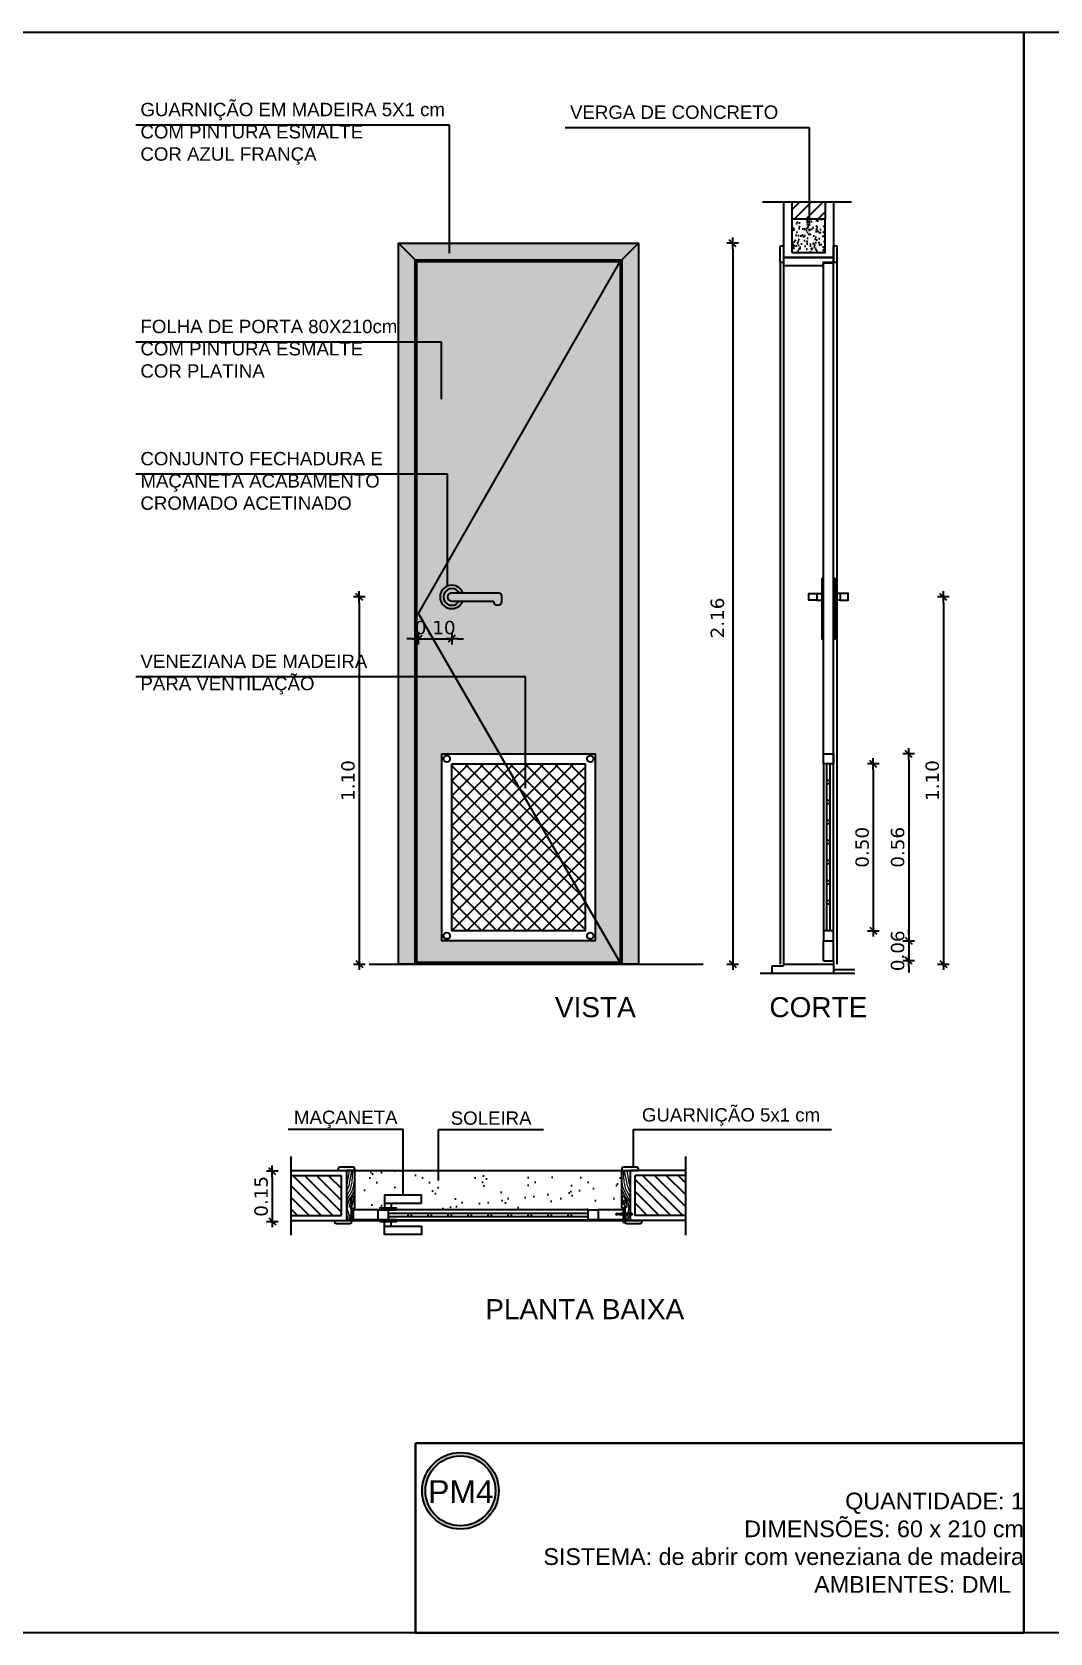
# Model space of a CAD drawing. Header units: inches. Extents: x 48 to 253, y 44 to 126.
# Drawn here: x 126.268 to 129.319, y 82.948 to 87.744 of the extents above; entities that cross this region are included whole.
import ezdxf

# ---------------------------------------------------------------- set-up
doc = ezdxf.new("R2010")
doc.units = ezdxf.units.IN
doc.header["$LTSCALE"] = 100
doc.header["$MEASUREMENT"] = 0
doc.linetypes.add('HIDDEN2', pattern=[0.1875, 0.125, -0.0625])
for name, color, linetype in [('0_HATCH', 1, 'Continuous'), ('252', 252, 'Continuous'), ('A-01', 3, 'Continuous'), ('A-ALV', 6, 'Continuous'), ('A-ESQ', 1, 'Continuous'), ('A-H', 1, 'Continuous'), ('A-HACH', 7, 'Continuous'), ('A-PERFIL', 3, 'Continuous'), ('A-REV', 2, 'Continuous'), ('A-SOLEIRA', 1, 'Continuous'), ('AR-MP-ESQ', 151, 'Continuous'), ('AR-TXT', 1, 'Continuous'), ('ARQ-CTA-1_025', 1, 'Continuous'), ('ARQ-SMB-1_025', 1, 'Continuous'), ('ARQ-TXT-1_025', 2, 'Continuous'), ('ARQ-TXT-1_200', 6, 'Continuous'), ('ARQ_ESQUADRIA', 2, 'Continuous')]:
    doc.layers.add(name, color=color, linetype=linetype)
doc.layers.add('HAT', color=8, linetype='Continuous', lineweight=15)
doc.layers.add('REV-FNDE', color=1, linetype='Continuous', lineweight=30)
doc.styles.add('A16-E50', font='arial.ttf', dxfattribs={"height": 0.08})
doc.styles.add('ESC-50-A20', font='arial.ttf', dxfattribs={"height": 0.1})
doc.styles.add('FNDE Texto Cota 0025', font='verdana.ttf', dxfattribs={"height": 0.04})
doc.dimstyles.new('FNDE 1-0025', dxfattribs={"dimscale": 5, "dimtxt": 0.04, "dimasz": 0.0035, "dimexe": 0.15, "dimexo": 0.15, "dimgap": 0.0025, "dimtad": 1, "dimzin": 1, "dimdsep": 46, "dimtxsty": 'FNDE Texto Cota 0025', "dimblk": 'tic', "dimcen": 0.015, "dimdle": 0.15, "dimse1": 1, "dimse2": 1, "dimclrd": 251, "dimclre": 251, "dimclrt": 256, "dimaunit": 1, "dimadec": 3, "dimazin": 0, "dimtfac": 1, "dimtix": 1, "dimtmove": 2, "dimatfit": 3, "dimfxl": 0.15, "dimtvp": 1, "dimtolj": 1, "dimtzin": 0, "dimarcsym": 0})
pattern_1 = [(50, (57.488163, 175.88913), (0.035863009, -0.003137607), [0.00375, -0.04125]), (355, (57.488163, 175.88913), (-0.006937567, 0.037609607), [0.003, -0.033]), (100.4514, (57.49115, 175.888868), (0.028925469, 0.034471977), [0.00318701, -0.035057106]), (46.1842, (57.488163, 175.89913), (0.053362052, -0.00827595), [0.005625, -0.061875]), (96.6356, (57.49261, 175.89844), (0.046733135, 0.048705894), [0.004780514, -0.05258565]), (351.1842, (57.48816, 175.89913), (0.046733097, 0.04870593), [0.0045, -0.0495]), (21, (57.493163, 175.89663), (0.0298453526, -0.0201309445), [0.00375, -0.04125]), (326, (57.493163, 175.89663), (0.012165767, 0.036257502), [0.003, -0.033]), (71.4514, (57.49565, 175.89495), (0.042011131, 0.016126525), [0.00318701, -0.035057106]), (37.5, (57.488163, 175.889129), (0.0006079928, 0.0166446927), [0, -0.0326, 0, -0.0335, 0, -0.033125]), (7.5, (57.488163, 175.88913), (0.013153477, 0.0197205856), [0, -0.0191, 0, -0.03185, 0, -0.012625]), (327.5, (57.477013, 175.889129), (0.0266911218, -0.0011277436), [0, -0.0125, 0, -0.039, 0, -0.05175]), (317.5, (57.472013, 175.88913), (0.0291593085, 0.005005249), [0, -0.01625, 0, -0.0259, 0, -0.03675])]

# ---------------------------------------------------------------- blocks, each defined once
blk = doc.blocks.new('tic')
at = {"color": 251}
for p, q in [((-1, 0), (1, 0)), ((0, -1), (0, 1))]:
    blk.add_line(p, q, dxfattribs=at)
blk.add_line((-0.6, -0.6), (0.6, 0.6))
blk = doc.blocks.new('*D67')
at = {"layer": 'ARQ-CTA-1_025', "color": 251, "lineweight": -2}
blk.add_line((127.2487, 86.0343), (127.2487, 84.9693), dxfattribs=at)
at = {"layer": 'DEFPOINTS', "color": 0}
for p in [(127.5258, 86.0518), (127.2487, 84.9518), (127.3762, 84.9518)]:
    blk.add_point(p, dxfattribs=at)
at = {"layer": 'ARQ-CTA-1_025', "color": 251, "lineweight": -2, "xscale": 0.0175, "yscale": 0.0175, "zscale": 0.0175}
for p, rotation in [((127.2487, 86.0518), 90), ((127.2487, 84.9518), 270)]:
    blk.add_blockref('tic', p, dxfattribs=dict(at, rotation=rotation))
at = {"layer": 'ARQ-CTA-1_025', "insert": (127.2154, 85.5018), "char_height": 0.04, "attachment_point": 5, "rotation": 90, "style": 'FNDE Texto Cota 0025'}
blk.add_mtext('\\A1;1.10', dxfattribs=at)
blk = doc.blocks.new('gf')
at = {"layer": 'ARQ_ESQUADRIA'}
blk.add_lwpolyline([(96.2233, 35.8294), (96.2233, 35.7164), (96.1983, 35.7164), (96.1983, 35.8664), (96.2133, 35.8664), (96.2133, 35.8294)], close=True, dxfattribs=at)
at = {"layer": 'HAT'}
for points in [[(96.2038, 35.8664), (96.2035, 35.8633), (96.199, 35.844), (96.1983, 35.8387)], [(96.2089, 35.8664), (96.2053, 35.8454), (96.2018, 35.8344), (96.2022, 35.8209), (96.2051, 35.8071), (96.2122, 35.7953), (96.2212, 35.7784), (96.2233, 35.7687)], [(96.2127, 35.8664), (96.2104, 35.8486), (96.2133, 35.8527)], [(96.1983, 35.8161), (96.1988, 35.8108), (96.2049, 35.7966), (96.2142, 35.7805), (96.2197, 35.7654), (96.2218, 35.7518), (96.2233, 35.748)], [(96.1985, 35.7954), (96.2014, 35.7882), (96.2106, 35.7723)], [(96.1983, 35.7796), (96.1984, 35.7793), (96.2063, 35.7613), (96.2145, 35.7164)], [(96.1983, 35.7638), (96.2012, 35.7534), (96.2072, 35.7164)], [(96.2106, 35.7723), (96.2159, 35.7508), (96.218, 35.7164)]]:
    blk.add_lwpolyline(points, dxfattribs=at)
for centre, major_axis, ratio in [((96.2143, 35.8103), (-0.0047, 0.0183), 0.259801), ((96.2149, 35.809), (-0.0047, 0.0154), 0.231808), ((96.2145, 35.8113), (-0.00083, 0.00584), 0.333069)]:
    blk.add_ellipse(centre, major_axis=major_axis, ratio=ratio, start_param=3.141593, end_param=9.424778, dxfattribs=at)
blk = doc.blocks.new('*D68')
at = {"layer": 'ARQ-CTA-1_025', "color": 251, "lineweight": -2}
blk.add_line((126.9882, 84.3135), (126.9882, 84.1985), dxfattribs=at)
at = {"layer": 'DEFPOINTS', "color": 0}
for p in [(127.0443, 84.331), (126.9882, 84.181), (127.0443, 84.181)]:
    blk.add_point(p, dxfattribs=at)
at = {"layer": 'ARQ-CTA-1_025', "color": 251, "lineweight": -2, "xscale": 0.0175, "yscale": 0.0175, "zscale": 0.0175}
for p, rotation in [((126.9882, 84.331), 90), ((126.9882, 84.181), 270)]:
    blk.add_blockref('tic', p, dxfattribs=dict(at, rotation=rotation))
at = {"layer": 'ARQ-CTA-1_025', "insert": (126.9549, 84.256), "char_height": 0.04, "attachment_point": 5, "rotation": 90, "style": 'FNDE Texto Cota 0025'}
blk.add_mtext('\\A1;0.15', dxfattribs=at)
blk = doc.blocks.new('A$C372727FD')
at = {"linetype": 'Continuous'}
for p, q in [((0.0018, 0.0245), (0.002, 0.0223)), ((0.0027, 0.0219), (0.0025, 0.0249)), ((0.0027, 0.0245), (0.0032, 0.0245)), ((0.0029, 0.0223), (0.0034, 0.0223)), ((0.0036, 0.0219), (0.0034, 0.0249)), ((0.0036, 0.0245), (0.0041, 0.0245)), ((0.0038, 0.0223), (0.0043, 0.0223)), ((0.0045, 0.0219), (0.0043, 0.0249)), ((0.0046, 0.0245), (0.005, 0.0245)), ((0.0048, 0.0223), (0.0052, 0.0223)), ((0.0054, 0.0219), (0.0053, 0.0249)), ((0.0055, 0.0245), (0.0059, 0.0245)), ((0.0057, 0.0223), (0.0061, 0.0223)), ((0.0064, 0.0219), (0.0062, 0.0249)), ((0.0064, 0.0245), (0.0069, 0.0245)), ((0.0066, 0.0223), (0.0071, 0.0223)), ((0.0073, 0.0219), (0.0071, 0.0249)), ((0.0073, 0.0245), (0.0078, 0.0245)), ((0.0075, 0.0223), (0.008, 0.0223)), ((0.0082, 0.0219), (0.008, 0.0249)), ((0.0082, 0.0245), (0.0087, 0.0245)), ((0.0084, 0.0223), (0.0089, 0.0223)), ((0.0091, 0.0219), (0.0089, 0.0249)), ((0.0092, 0.0245), (0.0096, 0.0245)), ((0.0094, 0.0223), (0.0098, 0.0223)), ((0.0101, 0.0219), (0.0099, 0.0249)), ((0.0101, 0.0245), (0.0106, 0.0245)), ((0.0103, 0.0223), (0.0107, 0.0223)), ((0.011, 0.0219), (0.0108, 0.0249)), ((0.011, 0.0245), (0.0115, 0.0245)), ((0.0112, 0.0223), (0.0117, 0.0223)), ((0.0119, 0.0219), (0.0117, 0.0249)), ((0.0119, 0.0245), (0.0124, 0.0245)), ((0.0121, 0.0223), (0.0126, 0.0223)), ((0.0128, 0.0219), (0.0126, 0.0249)), ((0.0129, 0.0245), (0.0133, 0.0245)), ((0.013, 0.0223), (0.0135, 0.0223)), ((0.0137, 0.0219), (0.0135, 0.0249)), ((0.0138, 0.0245), (0.0142, 0.0245)), ((0.014, 0.0223), (0.0144, 0.0223)), ((0.0147, 0.0219), (0.0145, 0.0249)), ((0.022, 0.0249), (0.022, 0.0219)), ((0.0274, 0.0219), (0.0274, 0.0249)), ((0.0347, 0.0249), (0.0349, 0.0219)), ((0.0354, 0.0245), (0.0349, 0.0245)), ((0.0356, 0.0223), (0.0351, 0.0223)), ((0.0356, 0.0249), (0.0358, 0.0219)), ((0.0363, 0.0245), (0.0358, 0.0245)), ((0.0365, 0.0223), (0.036, 0.0223)), ((0.0365, 0.0249), (0.0367, 0.0219)), ((0.0372, 0.0245), (0.0368, 0.0245)), ((0.0374, 0.0223), (0.0369, 0.0223)), ((0.0374, 0.0249), (0.0376, 0.0219)), ((0.0381, 0.0245), (0.0377, 0.0245)), ((0.0383, 0.0223), (0.0379, 0.0223)), ((0.0384, 0.0249), (0.0386, 0.0219)), ((0.0391, 0.0245), (0.0386, 0.0245)), ((0.0393, 0.0223), (0.0388, 0.0223)), ((0.0393, 0.0249), (0.0395, 0.0219)), ((0.04, 0.0245), (0.0395, 0.0245)), ((0.0402, 0.0223), (0.0397, 0.0223)), ((0.0402, 0.0249), (0.0404, 0.0219)), ((0.0409, 0.0245), (0.0404, 0.0245)), ((0.0411, 0.0223), (0.0406, 0.0223)), ((0.0411, 0.0249), (0.0413, 0.0219)), ((0.0418, 0.0245), (0.0414, 0.0245)), ((0.042, 0.0223), (0.0416, 0.0223)), ((0.0421, 0.0249), (0.0422, 0.0219)), ((0.0427, 0.0245), (0.0423, 0.0245)), ((0.0429, 0.0223), (0.0425, 0.0223)), ((0.043, 0.0249), (0.0432, 0.0219)), ((0.0437, 0.0245), (0.0432, 0.0245)), ((0.0439, 0.0223), (0.0434, 0.0223)), ((0.0439, 0.0249), (0.0441, 0.0219)), ((0.0446, 0.0245), (0.0441, 0.0245)), ((0.0448, 0.0223), (0.0443, 0.0223)), ((0.0448, 0.0249), (0.045, 0.0219)), ((0.0455, 0.0245), (0.0451, 0.0245)), ((0.0457, 0.0223), (0.0452, 0.0223)), ((0.0457, 0.0249), (0.0459, 0.0219)), ((0.0464, 0.0245), (0.046, 0.0245)), ((0.0466, 0.0223), (0.0462, 0.0223)), ((0.0467, 0.0249), (0.0469, 0.0219)), ((0.0475, 0.0223), (0.0474, 0.0245))]:
    blk.add_line(p, q, dxfattribs=at)
for points in [[(0.0024, 0.0223), (0.002, 0.0223), (0.0018, 0.0219), (0, 0.0234), (0.0016, 0.0249), (0.0018, 0.0245), (0.0023, 0.0245)], [(0.0147, 0.0245), (0.0149, 0.0249), (0.022, 0.0249), (0.024, 0.0269), (0.024, 0.0239), (0.0227, 0.0239), (0.0227, 0.0229), (0.024, 0.0229), (0.024, 0.0199), (0.022, 0.0219), (0.0151, 0.0219), (0.0149, 0.0223)], [(0.0346, 0.0223), (0.0344, 0.0219), (0.0274, 0.0219), (0.0254, 0.0199), (0.0254, 0.0229), (0.0266, 0.0229), (0.0266, 0.0239), (0.0254, 0.0239), (0.0254, 0.0269), (0.0274, 0.0249), (0.0342, 0.0249), (0.0345, 0.0245)], [(0.0469, 0.0245), (0.0474, 0.0245), (0.0476, 0.0249), (0.0493, 0.0234), (0.0478, 0.0219), (0.0475, 0.0223), (0.0471, 0.0223)]]:
    blk.add_lwpolyline(points, dxfattribs=at)
for points in [[(0.0029, 0.0223), (0.0027, 0.0245), (0.0025, 0.0249), (0.0023, 0.0245), (0.0024, 0.0223), (0.0027, 0.0219)], [(0.0038, 0.0223), (0.0036, 0.0245), (0.0034, 0.0249), (0.0032, 0.0245), (0.0034, 0.0223), (0.0036, 0.0219)], [(0.0048, 0.0223), (0.0046, 0.0245), (0.0043, 0.0249), (0.0041, 0.0245), (0.0043, 0.0223), (0.0045, 0.0219)], [(0.0057, 0.0223), (0.0055, 0.0245), (0.0053, 0.0249), (0.005, 0.0245), (0.0052, 0.0223), (0.0054, 0.0219)], [(0.0066, 0.0223), (0.0064, 0.0245), (0.0062, 0.0249), (0.0059, 0.0245), (0.0061, 0.0223), (0.0064, 0.0219)], [(0.0075, 0.0223), (0.0073, 0.0245), (0.0071, 0.0249), (0.0069, 0.0245), (0.0071, 0.0223), (0.0073, 0.0219)], [(0.0084, 0.0223), (0.0082, 0.0245), (0.008, 0.0249), (0.0078, 0.0245), (0.008, 0.0223), (0.0082, 0.0219)], [(0.0094, 0.0223), (0.0092, 0.0245), (0.0089, 0.0249), (0.0087, 0.0245), (0.0089, 0.0223), (0.0091, 0.0219)], [(0.0103, 0.0223), (0.0101, 0.0245), (0.0099, 0.0249), (0.0096, 0.0245), (0.0098, 0.0223), (0.0101, 0.0219)], [(0.0112, 0.0223), (0.011, 0.0245), (0.0108, 0.0249), (0.0106, 0.0245), (0.0107, 0.0223), (0.011, 0.0219)], [(0.0121, 0.0223), (0.0119, 0.0245), (0.0117, 0.0249), (0.0115, 0.0245), (0.0117, 0.0223), (0.0119, 0.0219)], [(0.013, 0.0223), (0.0129, 0.0245), (0.0126, 0.0249), (0.0124, 0.0245), (0.0126, 0.0223), (0.0128, 0.0219)], [(0.014, 0.0223), (0.0138, 0.0245), (0.0135, 0.0249), (0.0133, 0.0245), (0.0135, 0.0223), (0.0137, 0.0219)], [(0.0149, 0.0223), (0.0147, 0.0245), (0.0145, 0.0249), (0.0142, 0.0245), (0.0144, 0.0223), (0.0147, 0.0219)], [(0.0345, 0.0245), (0.0346, 0.0223), (0.0349, 0.0219), (0.0351, 0.0223), (0.0349, 0.0245), (0.0347, 0.0249)], [(0.0354, 0.0245), (0.0356, 0.0223), (0.0358, 0.0219), (0.036, 0.0223), (0.0358, 0.0245), (0.0356, 0.0249)], [(0.0363, 0.0245), (0.0365, 0.0223), (0.0367, 0.0219), (0.0369, 0.0223), (0.0368, 0.0245), (0.0365, 0.0249)], [(0.0372, 0.0245), (0.0374, 0.0223), (0.0376, 0.0219), (0.0379, 0.0223), (0.0377, 0.0245), (0.0374, 0.0249)], [(0.0381, 0.0245), (0.0383, 0.0223), (0.0386, 0.0219), (0.0388, 0.0223), (0.0386, 0.0245), (0.0384, 0.0249)], [(0.0391, 0.0245), (0.0393, 0.0223), (0.0395, 0.0219), (0.0397, 0.0223), (0.0395, 0.0245), (0.0393, 0.0249)], [(0.04, 0.0245), (0.0402, 0.0223), (0.0404, 0.0219), (0.0406, 0.0223), (0.0404, 0.0245), (0.0402, 0.0249)], [(0.0409, 0.0245), (0.0411, 0.0223), (0.0413, 0.0219), (0.0416, 0.0223), (0.0414, 0.0245), (0.0411, 0.0249)], [(0.0418, 0.0245), (0.042, 0.0223), (0.0422, 0.0219), (0.0425, 0.0223), (0.0423, 0.0245), (0.0421, 0.0249)], [(0.0427, 0.0245), (0.0429, 0.0223), (0.0432, 0.0219), (0.0434, 0.0223), (0.0432, 0.0245), (0.043, 0.0249)], [(0.0437, 0.0245), (0.0439, 0.0223), (0.0441, 0.0219), (0.0443, 0.0223), (0.0441, 0.0245), (0.0439, 0.0249)], [(0.0446, 0.0245), (0.0448, 0.0223), (0.045, 0.0219), (0.0452, 0.0223), (0.0451, 0.0245), (0.0448, 0.0249)], [(0.0455, 0.0245), (0.0457, 0.0223), (0.0459, 0.0219), (0.0462, 0.0223), (0.046, 0.0245), (0.0457, 0.0249)], [(0.0464, 0.0245), (0.0466, 0.0223), (0.0469, 0.0219), (0.0471, 0.0223), (0.0469, 0.0245), (0.0467, 0.0249)]]:
    blk.add_lwpolyline(points, close=True, dxfattribs=at)
at = {"linetype": 'HIDDEN2', "ltscale": 0.035}
for points in [[(0.0222, 0.004), (0.0222, 0.039), (0.0234, 0.039)], [(0.0271, 0.004), (0.0271, 0.039), (0.0259, 0.039)]]:
    blk.add_lwpolyline(points, dxfattribs=at)
for points in [[(0.0234, 0.039), (0.024, 0.039), (0.024, 0.0048)], [(0.0259, 0.039), (0.0254, 0.039), (0.0254, 0.0048)]]:
    blk.add_lwpolyline(points)
for radius in [0.0037, 0.0033]:
    blk.add_circle((0.0247, 0.0012), radius)
blk = doc.blocks.new('*D69')
at = {"layer": 'ARQ-CTA-1_025', "color": 251, "lineweight": -2}
blk.add_line((128.9999, 86.0343), (128.9999, 84.9693), dxfattribs=at)
at = {"layer": 'DEFPOINTS', "color": 0}
for p in [(128.714, 86.0518), (128.6702, 84.9518), (128.9999, 84.9518)]:
    blk.add_point(p, dxfattribs=at)
at = {"layer": 'ARQ-CTA-1_025', "color": 251, "lineweight": -2, "xscale": 0.0175, "yscale": 0.0175, "zscale": 0.0175}
for p, rotation in [((128.9999, 86.0518), 90), ((128.9999, 84.9518), 270)]:
    blk.add_blockref('tic', p, dxfattribs=dict(at, rotation=rotation))
at = {"layer": 'ARQ-CTA-1_025', "insert": (128.9666, 85.5018), "char_height": 0.04, "attachment_point": 5, "rotation": 90, "style": 'FNDE Texto Cota 0025'}
blk.add_mtext('\\A1;1.10', dxfattribs=at)
blk = doc.blocks.new('*D70')
at = {"layer": 'ARQ-CTA-1_025', "color": 251, "lineweight": -2}
blk.add_line((128.7896, 85.5343), (128.7896, 85.0693), dxfattribs=at)
at = {"layer": 'DEFPOINTS', "color": 0}
for p in [(128.6702, 85.5518), (128.6702, 85.0518), (128.7896, 85.0518)]:
    blk.add_point(p, dxfattribs=at)
at = {"layer": 'ARQ-CTA-1_025', "color": 251, "lineweight": -2, "xscale": 0.0175, "yscale": 0.0175, "zscale": 0.0175}
for p, rotation in [((128.7896, 85.5518), 90), ((128.7896, 85.0518), 270)]:
    blk.add_blockref('tic', p, dxfattribs=dict(at, rotation=rotation))
at = {"layer": 'ARQ-CTA-1_025', "insert": (128.7563, 85.3018), "char_height": 0.04, "attachment_point": 5, "rotation": 90, "style": 'FNDE Texto Cota 0025'}
blk.add_mtext('\\A1;0.50', dxfattribs=at)
blk = doc.blocks.new('*D71')
at = {"layer": 'ARQ-CTA-1_025', "color": 251, "lineweight": -2}
blk.add_line((128.896, 85.5643), (128.896, 85.0393), dxfattribs=at)
at = {"layer": 'DEFPOINTS', "color": 0}
for p in [(128.6702, 85.5818), (128.6702, 85.0218), (128.896, 85.0218)]:
    blk.add_point(p, dxfattribs=at)
at = {"layer": 'ARQ-CTA-1_025', "color": 251, "lineweight": -2, "xscale": 0.0175, "yscale": 0.0175, "zscale": 0.0175}
for p, rotation in [((128.896, 85.5818), 90), ((128.896, 85.0218), 270)]:
    blk.add_blockref('tic', p, dxfattribs=dict(at, rotation=rotation))
at = {"layer": 'ARQ-CTA-1_025', "insert": (128.8626, 85.3018), "char_height": 0.04, "attachment_point": 5, "rotation": 90, "style": 'FNDE Texto Cota 0025'}
blk.add_mtext('\\A1;0.56', dxfattribs=at)
blk = doc.blocks.new('*D72')
at = {"layer": 'ARQ-CTA-1_025', "color": 251, "lineweight": -2}
for p, q in [((128.896, 85.0393), (128.896, 85.0568)), ((128.896, 85.0218), (128.896, 84.9618)), ((128.896, 84.9443), (128.896, 84.9268))]:
    blk.add_line(p, q, dxfattribs=at)
at = {"layer": 'DEFPOINTS', "color": 0}
for p in [(128.6702, 85.0218), (128.6702, 84.9618), (128.896, 84.9618)]:
    blk.add_point(p, dxfattribs=at)
at = {"layer": 'ARQ-CTA-1_025', "color": 251, "lineweight": -2, "xscale": 0.0175, "yscale": 0.0175, "zscale": 0.0175}
for p, rotation in [((128.896, 85.0218), 270), ((128.896, 84.9618), 90)]:
    blk.add_blockref('tic', p, dxfattribs=dict(at, rotation=rotation))
at = {"layer": 'ARQ-CTA-1_025', "insert": (128.8626, 84.9918), "char_height": 0.04, "attachment_point": 5, "rotation": 90, "style": 'FNDE Texto Cota 0025'}
blk.add_mtext('\\A1;0.06', dxfattribs=at)
blk = doc.blocks.new('*D73')
at = {"layer": 'ARQ-CTA-1_025', "color": 251, "lineweight": -2}
blk.add_line((128.3683, 87.0943), (128.3683, 84.9693), dxfattribs=at)
at = {"layer": 'DEFPOINTS', "color": 0}
for p in [(128.0862, 87.1118), (128.1743, 84.9518), (128.3683, 84.9518)]:
    blk.add_point(p, dxfattribs=at)
at = {"layer": 'ARQ-CTA-1_025', "color": 251, "lineweight": -2, "xscale": 0.0175, "yscale": 0.0175, "zscale": 0.0175}
for p, rotation in [((128.3683, 87.1118), 90), ((128.3683, 84.9518), 270)]:
    blk.add_blockref('tic', p, dxfattribs=dict(at, rotation=rotation))
at = {"layer": 'ARQ-CTA-1_025', "insert": (128.3225, 85.9888), "char_height": 0.04, "attachment_point": 5, "rotation": 90, "style": 'FNDE Texto Cota 0025'}
blk.add_mtext('\\A1;2.16', dxfattribs=at)
blk = doc.blocks.new('*D66')
at = {"layer": 'ARQ-CTA-1_025', "color": 251, "lineweight": -2}
for p, q in [((127.4093, 85.9265), (127.3918, 85.9265)), ((127.4268, 85.9265), (127.5262, 85.9265)), ((127.5437, 85.9265), (127.5612, 85.9265))]:
    blk.add_line(p, q, dxfattribs=at)
at = {"layer": 'DEFPOINTS', "color": 0}
for p in [(127.5262, 86.0518), (127.4268, 86.0025), (127.5262, 85.9265)]:
    blk.add_point(p, dxfattribs=at)
at = {"layer": 'ARQ-CTA-1_025', "color": 251, "lineweight": -2, "xscale": 0.0175, "yscale": 0.0175, "zscale": 0.0175}
blk.add_blockref('tic', (127.4268, 85.9265), dxfattribs=at)
at = {"layer": 'ARQ-CTA-1_025', "color": 251, "lineweight": -2, "xscale": 0.0175, "yscale": 0.0175, "zscale": 0.0175, "rotation": 180}
blk.add_blockref('tic', (127.5262, 85.9265), dxfattribs=at)
at = {"layer": 'ARQ-CTA-1_025', "insert": (127.4765, 85.9599), "char_height": 0.04, "attachment_point": 5, "style": 'FNDE Texto Cota 0025'}
blk.add_mtext('\\A1;0.10', dxfattribs=at)
blk = doc.blocks.new('alisar')
at = {"layer": 'A-PERFIL'}
for p, q in [((93.107, 36.0922), (93.107, 36.0872)), ((93.107, 36.0872), (93.157, 36.0872)), ((93.152, 36.0972), (93.112, 36.0972)), ((93.157, 36.0872), (93.157, 36.0922))]:
    blk.add_line(p, q, dxfattribs=at)
for centre, start, end in [((93.112, 36.0922), 90, 180), ((93.152, 36.0922), 0, 90)]:
    blk.add_arc(centre, 0.005, start, end, dxfattribs=at)

msp = doc.modelspace()

# ---------------------------------------------------------------- hatches: boundary and pattern name
at = {"layer": '0_HATCH'}
msp.add_hatch(color=160, dxfattribs=at).paths.add_polyline_path([(127.4162, 87.0618), (128.0362, 87.0618), (128.0362, 84.9518), (128.0862, 84.9518), (128.0862, 87.1118), (127.3662, 87.1118), (127.3662, 84.9518), (127.4162, 84.9518)])
at = {"layer": '252'}
h = msp.add_hatch(dxfattribs=at)
h.set_pattern_fill('ANSI31', color=252, scale=0.2, style=0)
h.set_pattern_definition([(45, (109.718788, 81.04291), (-0.01767767, 0.01767767), [])])
h.paths.add_polyline_path([(128.6452, 87.2349), (128.5452, 87.2349), (128.5452, 87.1838), (128.6452, 87.1838)])
h = msp.add_hatch(dxfattribs=at)
h.set_pattern_fill('AR-CONC,_O', color=252, scale=0.005)
h.set_pattern_definition(pattern_1)
edge = h.paths.add_edge_path()
edge.add_line((128.6452, 87.1838), (128.5452, 87.1838))
edge.add_line((128.5452, 87.1838), (128.5452, 87.0835))
edge.add_line((128.5452, 87.0835), (128.585, 87.0835))
edge.add_line((128.585, 87.0835), (128.5863, 87.084))
edge.add_line((128.5863, 87.084), (128.5755, 87.1138))
edge.add_line((128.5755, 87.1138), (128.5717, 87.1124))
edge.add_line((128.5717, 87.1124), (128.5688, 87.1204))
edge.add_line((128.5688, 87.1204), (128.5726, 87.1218))
edge.add_line((128.5726, 87.1218), (128.5661, 87.1394))
edge.add_arc((128.5657, 87.1393), 0.0005, 20, 109.9999)
edge.add_line((128.5655, 87.1397), (128.5612, 87.1382))
edge.add_line((128.5612, 87.1382), (128.5584, 87.1362))
edge.add_line((128.5584, 87.1362), (128.5646, 87.1436))
edge.add_line((128.5646, 87.1436), (128.5643, 87.1444))
edge.add_arc((128.565, 87.1446), 0.00075, 20, 195.5558, ccw=False)
edge.add_line((128.5657, 87.1449), (128.566, 87.1441))
edge.add_line((128.566, 87.1441), (128.5755, 87.1425))
edge.add_line((128.5755, 87.1425), (128.5722, 87.1422))
edge.add_line((128.5722, 87.1422), (128.5678, 87.1406))
edge.add_arc((128.568, 87.1401), 0.0005, 110.0001, 200)
edge.add_line((128.5675, 87.1399), (128.5738, 87.1228))
edge.add_arc((128.5743, 87.1229), 0.0005, 200, 290.0001)
edge.add_line((128.5744, 87.1225), (128.5777, 87.1236))
edge.add_line((128.5777, 87.1236), (128.58, 87.1175))
edge.add_line((128.58, 87.1175), (128.5762, 87.1162))
edge.add_line((128.5762, 87.1162), (128.5864, 87.0883))
edge.add_arc((128.5868, 87.0884), 0.0005, 200, 290.0001)
edge.add_line((128.587, 87.088), (128.5903, 87.0892))
edge.add_line((128.5903, 87.0892), (128.5923, 87.0835))
edge.add_line((128.5923, 87.0835), (128.6452, 87.0838))
edge.add_line((128.6452, 87.0838), (128.6452, 87.1838))
at = {"layer": 'A-01'}
h = msp.add_hatch(dxfattribs=at)
h.set_pattern_fill('ANSI37', color=1, scale=0.01, style=0, double=1)
h.set_pattern_definition([(45, (127.52625, 85.051763), (-0.0224506, 0.0224506), []), (135, (127.52625, 85.051763), (-0.0224506, -0.0224506), [])])
h.paths.add_polyline_path([(127.5262, 85.5518), (127.9262, 85.5518), (127.9262, 85.0518), (127.5262, 85.0518)])
at = {"layer": 'A-H'}
h = msp.add_hatch(dxfattribs=at)
h.set_pattern_fill('ANSI31', color=256, scale=0.2, style=0)
h.set_pattern_definition([(315, (109.845398, 87.734554), (-0.01767767, -0.01767767), [])])
h.paths.add_polyline_path([(127.1954, 84.1988), (127.0443, 84.1988), (127.0443, 84.3188), (127.1954, 84.3188)])
h = msp.add_hatch(dxfattribs=at)
h.set_pattern_fill('ANSI31', color=256, scale=0.2, style=0)
h.set_pattern_definition([(315, (110.045398, 87.734554), (-0.01767767, -0.01767767), [])])
h.paths.add_polyline_path([(128.0754, 84.3188), (128.0754, 84.1988), (128.2265, 84.1988), (128.2265, 84.3188)])
at = {"layer": 'A-HACH'}
h = msp.add_hatch(dxfattribs=at)
h.set_pattern_fill('AR-SAND', color=251, scale=0.002, style=0)
h.set_pattern_definition([(37.5, (127.2254, 84.183714), (-0.0032, 0.097883), [0, -0.077216, 0, -0.08636, 0, -0.08255]), (7.5, (127.2254, 84.18371), (0.089905, 0.143365), [0, -0.041656, 0, -0.069596, 0, -0.02667]), (327.5, (127.16292, 84.18371), (0.1581985, 0.0002874), [0, -0.0254, 0, -0.09144, 0, -0.11938]), (317.5, (127.16292, 84.18371), (0.152711, 0.044586), [0, -0.0127, 0, -0.059944, 0, -0.06858])])
h.paths.add_polyline_path([(128.0354, 84.3338), (127.2354, 84.3338), (127.2354, 84.2208), (127.2254, 84.2208), (127.2254, 84.1838), (127.3104, 84.1838), (127.3104, 84.1858), (127.2304, 84.1858), (127.2304, 84.2158), (127.3104, 84.2158), (127.3104, 84.2208), (127.3249, 84.2208), (127.3249, 84.2353), (127.3249, 84.2595), (127.435, 84.2595), (127.435, 84.2353), (127.3449, 84.2353), (127.3449, 84.2208), (127.3604, 84.2208), (127.3604, 84.2158), (128.0404, 84.2158), (128.0404, 84.1858), (127.3604, 84.1858), (127.3604, 84.1838), (128.0405, 84.1837, -0.378465), (128.0454, 84.1837), (128.0454, 84.2208), (128.0354, 84.2208)])
at = {"layer": 'AR-TXT'}
h = msp.add_hatch(color=252, dxfattribs=at)
edge = h.paths.add_edge_path()
edge.add_arc((127.5521, 83.3737), 0.1148, 0, 360)
edge = h.paths.add_edge_path(flags=17)
edge.add_arc((127.5521, 83.3737), 0.1048, 0, 360)
at = {"layer": 'ARQ-TXT-1_200'}
h = msp.add_hatch(color=253, dxfattribs=at)
h.paths.add_polyline_path([(128.0312, 84.9568), (127.4212, 84.9568), (127.4212, 87.0568), (128.0312, 87.0568)])
h.paths.add_polyline_path([(127.4962, 85.5818), (127.9562, 85.5818), (127.9562, 85.0218), (127.4962, 85.0218)], flags=16)
at = {"layer": 'HAT'}
h = msp.add_hatch(dxfattribs=at)
h.set_pattern_fill('AR-CONC,_O', color=256, scale=0.005)
h.set_pattern_definition(pattern_1)
edge = h.paths.add_edge_path()
edge.add_line((128.6452, 87.1838), (128.5452, 87.1838))
edge.add_line((128.5452, 87.1838), (128.5452, 87.0835))
edge.add_line((128.5452, 87.0835), (128.585, 87.0835))
edge.add_line((128.585, 87.0835), (128.5863, 87.084))
edge.add_line((128.5863, 87.084), (128.5755, 87.1138))
edge.add_line((128.5755, 87.1138), (128.5717, 87.1124))
edge.add_line((128.5717, 87.1124), (128.5688, 87.1204))
edge.add_line((128.5688, 87.1204), (128.5726, 87.1218))
edge.add_line((128.5726, 87.1218), (128.5661, 87.1394))
edge.add_arc((128.5657, 87.1393), 0.0005, 20, 109.9999)
edge.add_line((128.5655, 87.1397), (128.5612, 87.1382))
edge.add_line((128.5612, 87.1382), (128.5584, 87.1362))
edge.add_line((128.5584, 87.1362), (128.5646, 87.1436))
edge.add_line((128.5646, 87.1436), (128.5643, 87.1444))
edge.add_arc((128.565, 87.1446), 0.00075, 20, 195.5558, ccw=False)
edge.add_line((128.5657, 87.1449), (128.566, 87.1441))
edge.add_line((128.566, 87.1441), (128.5755, 87.1425))
edge.add_line((128.5755, 87.1425), (128.5722, 87.1422))
edge.add_line((128.5722, 87.1422), (128.5678, 87.1406))
edge.add_arc((128.568, 87.1401), 0.0005, 110.0001, 200)
edge.add_line((128.5675, 87.1399), (128.5738, 87.1228))
edge.add_arc((128.5743, 87.1229), 0.0005, 200, 290.0001)
edge.add_line((128.5744, 87.1225), (128.5777, 87.1236))
edge.add_line((128.5777, 87.1236), (128.58, 87.1175))
edge.add_line((128.58, 87.1175), (128.5762, 87.1162))
edge.add_line((128.5762, 87.1162), (128.5864, 87.0883))
edge.add_arc((128.5868, 87.0884), 0.0005, 200, 290.0001)
edge.add_line((128.587, 87.088), (128.5903, 87.0892))
edge.add_line((128.5903, 87.0892), (128.5923, 87.0835))
edge.add_line((128.5923, 87.0835), (128.6452, 87.0838))
edge.add_line((128.6452, 87.0838), (128.6452, 87.1838))

# ---------------------------------------------------------------- linework, layer by layer
at = {"color": 1}
for p, q in [((127.3662, 87.1118), (127.4162, 87.0618)), ((128.0362, 87.0618), (128.0862, 87.1118))]:
    msp.add_line(p, q, dxfattribs=at)
at = {"color": 3}
for p, q in [((127.5262, 86.0643), (127.6662, 86.0643)), ((127.6762, 86.0393), (127.6762, 86.0543)), ((127.5262, 86.0393), (127.6512, 86.0393))]:
    msp.add_line(p, q, dxfattribs=at)
at = {"color": 1}
for points in [[(127.3662, 84.9518), (127.3662, 87.1118), (128.0862, 87.1118), (128.0862, 84.9518)], [(127.4162, 84.9518), (127.4162, 87.0618), (128.0362, 87.0618), (128.0362, 84.9518)]]:
    msp.add_lwpolyline(points, close=True, dxfattribs=at)
at = {"color": 3}
for centre, radius, start, end in [((127.5262, 86.0518), 0.035, 20.9248, 339.0752), ((127.5262, 86.0518), 0.025, 30, 330), ((127.5262, 86.0518), 0.0125, 90, 270), ((127.6662, 86.0543), 0.01, 0, 90), ((127.6637, 86.0393), 0.0125, 180, 0)]:
    msp.add_arc(centre, radius, start, end, dxfattribs=at)
at = {"layer": 'A-01', "color": 5}
for p, q in [((128.5452, 87.2349), (128.5452, 87.1838)), ((128.6452, 87.2349), (128.6452, 87.1838)), ((128.2265, 84.3753), (128.2265, 84.1395)), ((127.0443, 84.3188), (127.1954, 84.3188)), ((127.1954, 84.1988), (127.1954, 84.3188)), ((128.0754, 84.1988), (128.0754, 84.3188)), ((128.2265, 84.3188), (128.0754, 84.3188)), ((127.0443, 84.1988), (127.1954, 84.1988)), ((128.2265, 84.1988), (128.0754, 84.1988))]:
    msp.add_line(p, q, dxfattribs=at)
at = {"layer": 'A-01', "color": 1}
for p, q in [((128.5102, 87.0537), (128.5102, 84.9518)), ((128.5202, 87.0538), (128.5202, 84.9491)), ((128.6802, 87.0538), (128.6802, 84.9518)), ((128.6207, 86.0618), (128.6352, 86.0618)), ((128.6898, 86.0618), (128.6752, 86.0618)), ((128.6207, 86.0418), (128.6352, 86.0418)), ((128.6898, 86.0418), (128.6752, 86.0418)), ((128.6402, 85.5518), (128.6402, 85.0518)), ((128.6702, 85.0518), (128.6702, 85.5518)), ((128.6702, 84.9618), (128.6702, 84.9518)), ((127.9354, 84.2158), (127.3354, 84.2158)), ((127.3354, 84.1858), (127.9354, 84.1858))]:
    msp.add_line(p, q, dxfattribs=at)
at = {"layer": 'A-01', "color": 5}
msp.add_lwpolyline([(128.5452, 87.0838), (128.6452, 87.0838), (128.6452, 87.1838), (128.5452, 87.1838)], close=True, dxfattribs=at)
msp.add_lwpolyline([(128.5452, 87.0838), (128.6452, 87.0838), (128.6452, 87.1838), (128.5452, 87.1838)], close=True, dxfattribs=at)
msp.add_lwpolyline([(128.5452, 87.0838), (128.6452, 87.0838), (128.6452, 87.1838), (128.5452, 87.1838)], close=True, dxfattribs=at)
at = {"layer": 'A-01', "color": 1, "flags": 128}
for points in [[(128.6352, 86.1068), (128.6352, 85.9268), (128.6402, 85.9268), (128.6402, 86.1068)], [(128.6702, 86.1068), (128.6702, 85.9268), (128.6752, 85.9268), (128.6752, 86.1068)], [(128.6207, 86.0418), (128.5965, 86.0418), (128.5965, 86.0618), (128.6207, 86.0618)], [(128.6898, 86.0418), (128.714, 86.0418), (128.714, 86.0618), (128.6898, 86.0618)]]:
    msp.add_lwpolyline(points, close=True, dxfattribs=at)
at = {"layer": 'A-ALV'}
for p, q in [((128.7238, 87.2349), (128.4576, 87.2349)), ((128.4506, 84.925), (128.7346, 84.925)), ((127.0443, 84.3753), (127.0443, 84.1395))]:
    msp.add_line(p, q, dxfattribs=at)
at = {"layer": 'A-ALV', "color": 5}
for p, q in [((128.5202, 84.9518), (128.6702, 84.9518)), ((128.5202, 84.9518), (128.5202, 84.9464)), ((128.6702, 84.9518), (128.6702, 84.925)), ((128.4854, 84.9464), (128.5202, 84.9464)), ((128.4854, 84.9464), (128.4854, 84.925)), ((128.6702, 84.9357), (128.7346, 84.9357))]:
    msp.add_line(p, q, dxfattribs=at)
at = {"layer": 'A-ESQ', "color": 6}
msp.add_line((127.279, 84.9518), (128.2796, 84.9518), dxfattribs=at)
at = {"layer": 'A-ESQ', "color": 2}
for points in [[(128.0312, 84.9568), (127.4212, 84.9568), (127.4212, 87.0568), (128.0312, 87.0568)], [(127.4962, 85.5818), (127.9562, 85.5818), (127.9562, 85.0218), (127.4962, 85.0218)]]:
    msp.add_lwpolyline(points, close=True, dxfattribs=at)
msp.add_lwpolyline([(127.5262, 85.5518), (127.9262, 85.5518), (127.9262, 85.0518), (127.5262, 85.0518), (127.5262, 85.5518)], dxfattribs=at)
at = {"layer": 'A-PERFIL', "color": 2}
for p, q in [((128.6402, 85.5518), (128.6402, 87.0518)), ((128.6702, 85.5518), (128.6702, 87.0518)), ((128.6502, 85.0518), (128.6502, 85.5518)), ((128.6602, 85.0518), (128.6602, 85.5518)), ((128.6602, 85.5018), (128.6502, 85.5018)), ((128.6602, 85.4918), (128.6502, 85.4918)), ((128.6602, 85.4418), (128.6502, 85.4418)), ((128.6602, 85.4318), (128.6502, 85.4318)), ((128.6602, 85.3818), (128.6502, 85.3818)), ((128.6602, 85.3718), (128.6502, 85.3718)), ((128.6602, 85.3218), (128.6502, 85.3218)), ((128.6602, 85.3118), (128.6502, 85.3118)), ((128.6602, 85.2618), (128.6502, 85.2618)), ((128.6602, 85.2518), (128.6502, 85.2518)), ((128.6602, 85.2018), (128.6502, 85.2018)), ((128.6602, 85.1918), (128.6502, 85.1918)), ((128.6602, 85.1418), (128.6502, 85.1418)), ((128.6602, 85.1318), (128.6502, 85.1318)), ((128.6402, 84.9618), (128.6402, 85.0218)), ((128.6702, 84.9618), (128.6702, 85.0218)), ((128.6402, 84.9618), (128.6702, 84.9618)), ((127.3354, 84.2058), (127.9354, 84.2058)), ((127.3354, 84.1958), (127.9354, 84.1958)), ((127.3954, 84.1958), (127.3954, 84.2058)), ((127.4054, 84.1958), (127.4054, 84.2058)), ((127.4554, 84.1958), (127.4554, 84.2058)), ((127.4654, 84.1958), (127.4654, 84.2058)), ((127.5154, 84.1958), (127.5154, 84.2058)), ((127.5254, 84.1958), (127.5254, 84.2058)), ((127.5754, 84.1958), (127.5754, 84.2058)), ((127.5854, 84.1958), (127.5854, 84.2058)), ((127.6354, 84.1958), (127.6354, 84.2058)), ((127.6454, 84.1958), (127.6454, 84.2058)), ((127.6954, 84.1958), (127.6954, 84.2058)), ((127.7054, 84.1958), (127.7054, 84.2058)), ((127.7554, 84.1958), (127.7554, 84.2058)), ((127.7654, 84.1958), (127.7654, 84.2058)), ((127.8154, 84.1958), (127.8154, 84.2058)), ((127.8254, 84.1958), (127.8254, 84.2058)), ((127.8754, 84.1958), (127.8754, 84.2058)), ((127.8854, 84.1958), (127.8854, 84.2058))]:
    msp.add_line(p, q, dxfattribs=at)
at = {"layer": 'A-PERFIL'}
for p, q in [((127.3249, 84.2353), (127.3249, 84.2208)), ((127.3449, 84.2353), (127.3449, 84.2208)), ((127.2304, 84.2158), (127.2304, 84.1858)), ((127.3054, 84.2158), (127.2304, 84.2158)), ((127.3054, 84.1858), (127.2304, 84.1858)), ((127.3249, 84.1662), (127.3249, 84.1808)), ((127.3449, 84.1662), (127.3449, 84.1808)), ((128.0404, 84.2158), (127.9654, 84.2158)), ((128.0404, 84.1858), (127.9654, 84.1858)), ((128.0404, 84.1858), (128.0404, 84.2158))]:
    msp.add_line(p, q, dxfattribs=at)
at = {"layer": 'A-PERFIL', "flags": 128}
for points in [[(128.6402, 85.5818), (128.6702, 85.5818), (128.6702, 85.5518), (128.6402, 85.5518)], [(128.6402, 85.0218), (128.6702, 85.0218), (128.6702, 85.0518), (128.6402, 85.0518)], [(127.435, 84.2353), (127.435, 84.2595), (127.3249, 84.2595), (127.3249, 84.2353)], [(127.3054, 84.2158), (127.3354, 84.2158), (127.3354, 84.1858), (127.3054, 84.1858)], [(127.3104, 84.2158), (127.3604, 84.2158), (127.3604, 84.2208), (127.3104, 84.2208)], [(127.3104, 84.1808), (127.3604, 84.1808), (127.3604, 84.1858), (127.3104, 84.1858)], [(127.9354, 84.2158), (127.9654, 84.2158), (127.9654, 84.1858), (127.9354, 84.1858)], [(127.435, 84.1662), (127.435, 84.1421), (127.3249, 84.1421), (127.3249, 84.1662)]]:
    msp.add_lwpolyline(points, close=True, dxfattribs=at)
at = {"layer": 'A-REV'}
for p, q in [((128.5202, 87.2349), (128.5202, 87.0688)), ((128.6702, 87.2349), (128.6702, 87.0688)), ((128.6702, 87.0688), (128.5202, 87.0688)), ((128.5202, 87.0688), (128.6702, 87.0688)), ((128.6702, 87.1038), (128.6702, 87.0538)), ((128.6382, 87.0438), (128.5202, 87.0438)), ((128.6382, 87.0538), (128.6382, 87.0438)), ((128.6702, 87.0538), (128.6382, 87.0538)), ((128.6702, 87.0518), (128.6402, 87.0518)), ((127.0443, 84.3338), (127.2104, 84.3338)), ((128.2265, 84.3338), (128.0604, 84.3338)), ((127.0443, 84.1838), (127.2104, 84.1838)), ((128.2265, 84.1838), (128.0604, 84.1838))]:
    msp.add_line(p, q, dxfattribs=at)
for points in [[(128.5102, 87.1038), (128.5202, 87.1038), (128.5202, 87.0538), (128.5102, 87.0538)], [(128.6702, 87.1038), (128.6802, 87.1038), (128.6802, 87.0538), (128.6702, 87.0538)]]:
    msp.add_lwpolyline(points, close=True, dxfattribs=at)
at = {"layer": 'A-SOLEIRA'}
for p, q in [((127.2354, 84.3338), (128.0354, 84.3338)), ((127.2254, 84.1838), (127.3104, 84.1838)), ((127.3604, 84.1838), (128.0454, 84.1837))]:
    msp.add_line(p, q, dxfattribs=at)
at = {"layer": 'AR-MP-ESQ'}
for centre in [(127.5112, 85.5668), (127.9412, 85.5668), (127.5112, 85.0368), (127.9412, 85.0368)]:
    msp.add_circle(centre, 0.00955, dxfattribs=at)
at = {"layer": 'AR-TXT', "color": 252}
for radius in [0.1148, 0.1048]:
    msp.add_circle((127.5521, 83.3737), radius, dxfattribs=at)
at = {"layer": 'ARQ-SMB-1_025', "ltscale": 10}
for points in [[(126.1117, 87.7445), (129.2409, 87.7445), (129.2409, 82.9478), (126.1117, 82.9478)], [(129.2409, 87.7445), (132.37, 87.7445), (132.37, 82.9478), (129.2409, 82.9478)]]:
    msp.add_lwpolyline(points, close=True, dxfattribs=at)
at = {"layer": 'ARQ_ESQUADRIA', "color": 8, "linetype": 'HIDDEN2', "ltscale": 0.5}
msp.add_lwpolyline([(128.0312, 84.9568), (127.4262, 86.0018), (128.0312, 87.0568)], dxfattribs=at)
at = {"layer": 'REV-FNDE', "color": 252, "ltscale": 10}
msp.add_lwpolyline([(127.4173, 83.5163), (129.2409, 83.5163), (129.2409, 82.9478), (127.4173, 82.9478)], close=True, dxfattribs=at)

# ---------------------------------------------------------------- block references
for p in [(34.0784, 48.2466), (34.9284, 48.2466)]:
    msp.add_blockref('alisar', p)
at = {"xscale": -1, "rotation": 180}
for name, p in [('gf', (31.0121, 120.0502)), ('alisar', (34.0684, 120.271)), ('alisar', (34.9384, 120.271))]:
    msp.add_blockref(name, p, dxfattribs=at)
at = {"rotation": 180}
msp.add_blockref('gf', (224.2587, 120.0502), dxfattribs=at)
at = {"layer": 'ARQ-CTA-1_025', "xscale": -1}
msp.add_blockref('A$C372727FD', (128.0676, 84.1797), dxfattribs=at)

# ---------------------------------------------------------------- texts
at = {"layer": 'AR-TXT', "color": 2, "style": 'A16-E50'}
msp.add_attdef('PM4', (127.4555, 83.3372), '', height=0.0684, dxfattribs=at)
at = {"layer": 'ARQ-TXT-1_025', "char_height": 0.04, "width": 8.528178, "attachment_point": 1, "style": 'ESC-50-A20'}
for s, insert in [('GUARNIÇÃO EM MADEIRA 5X1 cm\\PCOM PINTURA ESMALTE \\PCOR AZUL FRANÇA', (126.5931, 87.5323)), ('VERGA DE CONCRETO', (127.8806, 87.5243)), ('FOLHA DE PORTA 80X210cm \\PCOM PINTURA ESMALTE\\PCOR PLATINA', (126.5931, 86.8823)), ('CONJUNTO FECHADURA E \\PMAÇANETA ACABAMENTO\\PCROMADO ACETINADO ', (126.5931, 86.4863)), ('VENEZIANA DE MADEIRA \\PPARA VENTILAÇÃO', (126.5931, 85.8791)), ('GUARNIÇÃO 5x1 cm', (128.0961, 84.5202)), ('MAÇANETA', (127.0532, 84.5128)), ('SOLEIRA', (127.523, 84.5105))]:
    msp.add_mtext(s, dxfattribs=dict(at, insert=insert))
at = {"layer": 'ARQ-TXT-1_025', "color": 3, "char_height": 0.06, "width": 0.782129, "attachment_point": 7, "style": 'ESC-50-A20'}
for s, insert in [('\\pi0.54016;VISTA', (127.2953, 84.792)), ('\\pi0.49744;CORTE', (127.9807, 84.792)), ('\\pi0.1922;PLANTA BAIXA', (127.4344, 83.888))]:
    msp.add_mtext(s, dxfattribs=dict(at, insert=insert))
at = {"layer": 'ARQ-TXT-1_025', "color": 2, "insert": (129.2409, 83.0675), "char_height": 0.05, "width": 1.515815, "attachment_point": 9, "style": 'ESC-50-A20'}
msp.add_mtext('QUANTIDADE: {\\C1;1}\\PDIMENSÕES: {\\C1;60 x 210 cm\\P}SISTEMA: {\\C1;de abrir com veneziana de madeira\\P}AMBIENTES: {\\C1;DML^I^I^I}', dxfattribs=at)

# ---------------------------------------------------------------- dimensions: what is measured, and where the dimension line sits
at = {"layer": 'ARQ-CTA-1_025'}
dim = msp.add_linear_dim(base=(128.3683, 84.9518), p1=(128.0862, 87.1118), p2=(128.1743, 84.9518), angle=90, dimstyle='FNDE 1-0025', dxfattribs=at)
dim.commit()
dim.dimension.update_dxf_attribs({"geometry": '*D73', "text_midpoint": (128.3225, 85.9888), "dimtype": 160})
for base, p1, p2, picture, middle in [((127.2487, 84.9518), (127.5258, 86.0518), (127.3762, 84.9518), '*D67', (127.2154, 85.5018)), ((128.9999, 84.9518), (128.714, 86.0518), (128.6702, 84.9518), '*D69', (128.9666, 85.5018)), ((128.896, 85.0218), (128.6702, 85.5818), (128.6702, 85.0218), '*D71', (128.8626, 85.3018)), ((128.7896, 85.0518), (128.6702, 85.5518), (128.6702, 85.0518), '*D70', (128.7563, 85.3018)), ((128.896, 84.9618), (128.6702, 85.0218), (128.6702, 84.9618), '*D72', (128.8626, 84.9918)), ((126.9882, 84.181), (127.0443, 84.331), (127.0443, 84.181), '*D68', (126.9549, 84.256))]:
    dim = msp.add_linear_dim(base=base, p1=p1, p2=p2, angle=90, dimstyle='FNDE 1-0025', dxfattribs=at)
    dim.commit()
    dim.dimension.update_dxf_attribs({"geometry": picture, "text_midpoint": middle})
dim = msp.add_linear_dim(base=(127.5262, 85.9265), p1=(127.4268, 86.0025), p2=(127.5262, 86.0518), dimstyle='FNDE 1-0025', dxfattribs=at)
dim.commit()
dim.dimension.update_dxf_attribs({"geometry": '*D66', "text_midpoint": (127.4765, 85.9599)})

# ---------------------------------------------------------------- leaders
at = {"layer": 'ARQ-SMB-1_025', "ltscale": 10}
for points in [[(127.5198, 87.0818), (127.5198, 87.4656), (126.579, 87.4656)], [(128.5981, 87.1639), (128.5981, 87.4576), (127.8665, 87.4576)], [(127.4953, 86.6443), (127.4953, 86.8156), (126.579, 86.8156)], [(127.5136, 86.0864), (127.5136, 86.4196), (126.579, 86.4196)], [(127.7468, 85.4792), (127.7468, 85.8124), (126.579, 85.8124)], [(127.3802, 84.2595), (127.3802, 84.4561), (127.0354, 84.4561)], [(127.4864, 84.304), (127.4864, 84.4561), (127.8013, 84.4561)], [(128.0706, 84.3438), (128.0706, 84.4561), (128.6645, 84.4561)]]:
    msp.add_leader(points, dimstyle='FNDE 1-0025', override={"dimtad": 0}, dxfattribs=at)

doc.saveas('drawing.dxf')
